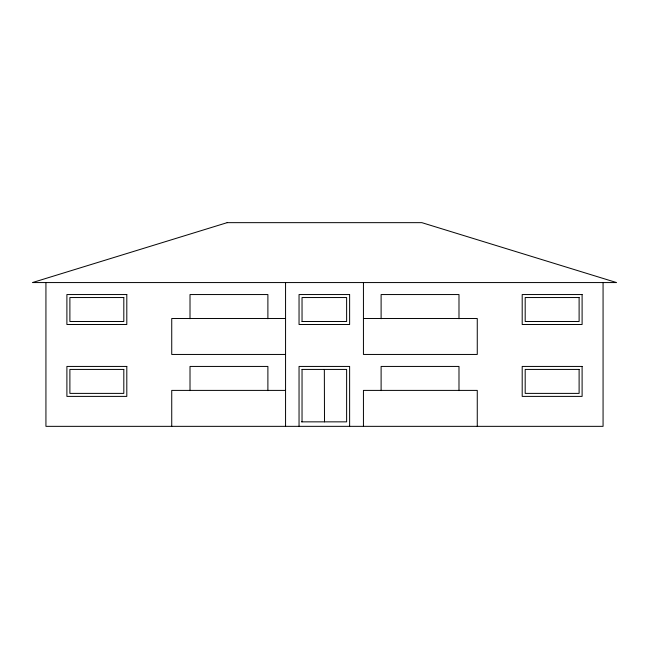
<?xml version="1.0" encoding="UTF-8"?>
<svg xmlns="http://www.w3.org/2000/svg" width="649" height="649" viewBox="0 0 649 649"><rect width="100%" height="100%" fill="white"/><g stroke="black" fill="none" stroke-linecap="round" stroke-linejoin="round"><path stroke-width="0.97" d="M285.56 318.513L171.734 318.513L171.734 354.451L285.56 354.451M363.44 318.513L477.266 318.513L477.266 354.451L363.44 354.451L363.44 282.566M302.036 321.506L346.631 321.506L346.623 297.542L302.036 297.542L302.045 321.506M302.036 369.427L346.631 369.427L346.623 421.85L301.534 421.85M285.56 390.398L171.734 390.398L171.734 426.344M324.338 369.427L324.5 421.85M603.067 282.566L603.067 426.344L45.933 426.344L45.933 282.566M477.266 426.344L477.266 390.398L363.44 390.398L363.44 426.344M458.989 318.724L458.989 294.549L381.109 294.549L381.109 318.724M458.989 390.617L458.989 366.434L381.109 366.434L381.109 390.617M349.624 426.344L349.624 366.434L299.043 366.434L299.043 426.344M302.045 369.427L302.036 421.85M285.56 282.566L285.56 426.344M267.891 318.724L267.891 294.549L190.011 294.549L190.011 318.724M267.891 390.617L267.891 366.434L190.011 366.434L190.011 390.617M227.15 222.656L32.45 282.566L616.55 282.566L421.85 222.656L227.15 222.656M126.806 294.549L66.896 294.549L66.896 324.5L126.806 324.5L126.806 294.549M349.624 294.549L299.043 294.549L299.043 324.5L349.624 324.5L349.624 294.549M582.104 294.549L522.194 294.549L522.194 324.5L582.104 324.5L582.104 294.549M123.813 297.542L69.889 297.542L69.889 321.506L123.813 321.506L123.813 297.542M579.111 297.542L525.187 297.542L525.187 321.506L579.111 321.506L579.111 297.542M126.806 366.434L66.896 366.434L66.896 396.393L126.806 396.393L126.806 366.434M582.104 366.434L522.194 366.434L522.194 396.393L582.104 396.393L582.104 366.434M123.813 369.427L69.889 369.427L69.889 393.391L123.813 393.391L123.813 369.427M579.111 369.427L525.187 369.427L525.187 393.391L579.111 393.391L579.111 369.427"/></g></svg>
